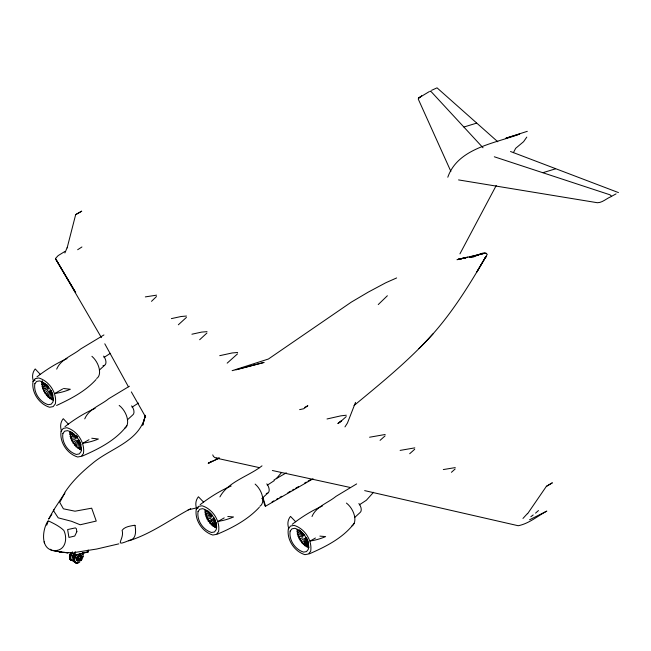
<?xml version="1.0" encoding="UTF-8"?>
<svg xmlns="http://www.w3.org/2000/svg" width="651" height="651" viewBox="0 0 651 651"><rect width="100%" height="100%" fill="white"/><g stroke="black" fill="none" stroke-linecap="round" stroke-linejoin="round"><path stroke-width="0.98" d="M205.96 513.81L205.911 516.813L211.494 517.179M298.028 534.43L297.995 536.432L302.65 536.733M50.135 390.592L49.801 398.624L51.641 399.071M78.193 440.328L77.86 448.36L80.626 449.044M215.318 520.531L214.993 527.538L213.821 525.943L213.683 523.087M307.451 539.15L307.077 547.157L305.905 545.562L305.718 541.754M83.125 556.768L83.125 554.302M145.263 415.932L145.36 415.281L142.707 425.225L145.263 415.932C139.192 441.899 110.426 448.091 92.426 463.431C82.156 471.788 72.375 481.008 65.043 492.107M205.618 511.564L205.203 514.477L211.331 516.341M212.316 522.607L212.055 524.494L213.186 526.513L214.879 519.417M297.702 531.183L297.295 534.097L303.415 535.96M304.538 541.282L304.139 544.114L305.27 546.132L306.963 539.036M53.952 509.619L53.732 511.019L58.191 517.838L71.553 521.305L80.179 524.771L96.258 521.052L91.677 508.187L75.003 511.198L63.399 508.813L59.737 502.385L64.962 492.758L53.952 509.619L48.63 519.091M46.726 525.194L48.296 520.816C53.707 523.437 59.493 526.236 63.839 530.435C67.444 537.759 65.987 549.314 56.434 550.526C40.15 551.779 41.827 530.459 47.824 521.182M49.484 390.942L48.028 397.175L50.762 398.274M77.534 440.686L76.086 446.912L78.812 448.018M67.134 247.909L75.679 214.61L81.668 211.209L75.679 214.61M205.366 510.4L204.837 512.223L211.966 515.942M56.694 369.125C60.738 359.165 72.855 355.438 80.667 348.969L103.94 334.94M84.744 418.87C88.796 408.909 100.913 405.174 108.725 398.713L129.411 386.238M219.916 496.908C228.143 481.577 248.942 476.207 261.995 465.839M312 516.528C316.044 506.568 328.169 502.841 335.981 496.371L356.667 483.905M546.36 486.362L552.227 482.887L546.36 486.362L527.587 513.745M73.807 556.084L73.303 557.476L73.954 557.093M79.316 555.97L79.886 555.262L79.886 556.019M355.519 402.383L347.455 423.012L344.965 426.901M211.461 520.043L210.387 522.72L211.412 525.097L214.325 519.278M64.897 252.962L67.086 247.754M447.798 177.227C457.995 148.005 494.744 143.456 519.693 134.049L505.933 138.183L527.31 131.323M51.844 514.29L48.939 518.774M48.426 391.218L46.367 395.393L48.109 396.369M76.891 440.117L74.426 445.138L76.167 446.114M306.824 538.068L303.496 544.716L302.471 542.34M496.241 185.494L459.94 253.849M513.387 152.676L515.673 148.306L523.591 141.682L526.789 137.101M126.88 425.73C115.756 440.401 98.561 449.011 82.042 456.196M354.136 523.388C343.012 538.06 325.809 546.669 309.298 553.855M73.954 555.327L73.303 555.71L73.954 554.888M73.815 556.768L73.815 557.582M77.615 558.037L77.941 557.191L77.282 557.573L77.803 558.119L78.104 557.329L77.493 558.086M78.934 556.393L79.259 555.547L78.608 555.921L79.121 556.467L79.43 555.685L78.82 556.442M80.26 556.507L80.586 555.661L79.927 556.044L80.447 556.589L80.748 555.799L80.138 556.564M80.26 558.273L80.586 557.427L79.927 557.809L80.447 558.355L80.748 557.565L80.138 558.322M418.918 348.602C446.114 322.44 466.344 290.289 485.141 257.845L476.841 271.963L487.273 254.313C482.594 249.927 475.108 258.333 469.884 257.43M276.26 478.713L281.444 472.667M373.528 492.286L366.375 500.237L359.352 504.834M96.071 379.525C85.362 391.357 70.853 398.819 56.58 405.483M259.301 507.3C247.86 519.653 232.562 527.758 217.214 534.235M48.166 389.697L44.87 393.359L47.303 395.108M75.565 440.174L72.928 443.103L75.361 444.853M527.53 513.468L522.965 518.448M214.382 518.269L209.736 523.347L208.89 520.678M306.466 537.889L301.82 542.967L300.974 540.297M432.996 333.89L431.556 335.395C408.112 361.272 380.9 383.317 354.063 405.516M156.476 296.547L151.496 301.34M186.406 317.428L178.341 324.792M206.945 333.019L199.654 339.741M237.542 353.859L227.166 363.152M378.239 304.578L387.369 295.749M99.343 370.11L104.559 365.325M127.401 419.846L132.617 415.069A6.73 3.89 60 0 0 131.632 405.85M261.824 498.568L267.789 493.108M354.649 517.512L359.873 512.728A6.73 3.89 60 0 0 358.88 503.508M338.577 423.02L341.205 421.091L337.91 423.475M341.002 421.262L346.226 416.607M380.07 440.353L385.091 435.869M409.699 453.723L414.72 449.247M451.428 472.309L455.155 468.98M535.545 513.126L538.475 510.555M36.92 376.896C46.197 369.711 56.279 363.331 67.053 358.62M64.978 426.641C74.255 419.447 84.337 413.076 95.111 408.364M200.15 504.68C209.687 497.291 220.062 490.764 231.178 486.004M292.234 524.299C301.511 517.114 311.593 510.734 322.367 506.022M530.842 516.748L533.193 514.941M135.066 525.674L134.757 525.219C130.599 526.041 124.675 526.545 122.095 530.353C124.878 539.549 112.501 547.524 129.386 540.314C136.474 539.402 135.961 530.825 135.034 525.634M338.072 423.402L341.205 421.091M110.369 353.33L104.038 357.432M138.427 403.067L132.096 407.168M274.291 480.617L267.268 485.207M77.656 249.724L81.928 246.973M48.548 388.256L43.601 391.137L45.79 393.09M35.121 380.111L33.404 381.095A19.758 14.965 25.1 0 1 35.211 368.946L40.37 374.455M62.651 388.972L54.953 393.416A19.758 6.364 -16.1 0 0 70.316 389.265L63.505 388.476M89 439.702L83.011 443.152A19.758 6.364 -16.1 0 0 98.374 439.01L91.767 438.237M74.556 553.985L74.027 554.644L74.556 554.693M73.791 555.954L73.262 556.613L73.791 556.662L73.612 555.808L73.042 556.515L73.954 556.654M190.71 508.659C170.163 519.563 151.081 533.975 128.621 540.867M198.384 507.788L196.675 508.781A19.758 14.818 23.4 0 1 198.417 496.77L203.625 502.173M273.981 479.958L286.294 472.846M224.213 517.887L218.223 521.337A19.758 6.022 -16.9 0 0 233.522 516.984L227.809 516.495M272.037 501.897L273.794 500.879M276.431 499.358L278.197 498.34M279.954 497.323L281.712 496.306M287.864 492.758L290.501 491.228M292.258 490.219L294.024 489.202M295.782 488.185L298.418 486.663M304.57 483.107L306.328 482.09M308.094 481.081L310.73 479.559M262.589 497.991L265.006 505.957L265.567 506.201L313.058 478.786M315.442 538.003L310.307 540.965A19.758 6.022 -16.9 0 0 325.606 536.603L319.893 536.115M213.194 518.489L208.222 521.329L207.628 518.456M305.278 538.108L300.306 540.948L299.712 538.076M212.755 454.894C213.365 457.808 216.767 458.532 219.314 458.068L208.279 463.252L211.77 461.258M64.872 251.481L58.151 255.615L55.408 258.561L75.679 292.576L55.522 258.699L101.426 337.649M611.468 196.366L616.049 193.884M429.261 91.62L418.862 97.878L418.251 99.066L450.874 171.408M611.216 196.594C606.642 198.311 602.557 202.673 597.455 202.738L458.548 179.912M304.424 407.55L307.842 405.728L303.708 408.73L299.631 409.634M431.54 90.343L437.041 87.844L497.803 141.78M529.564 519.767L546.832 511.108C537.457 516.113 528.815 523.713 518.196 525.731L364.65 490.618M208.279 463.252L219.159 458.133M396.638 277.944L385.897 282.705L368.271 292.112L351.304 302.137L268.407 359.026L232.147 370.671L264.094 362.428L236.223 369.768M463.943 127.018L476.491 123.177M542.999 172.661L555.547 168.821M327.014 418.975L340.831 415.851L346.316 415.224M86.103 552.243L88.202 551.958L88.145 549.973M88.202 551.958L75.329 555.148L74.564 555.059L74.491 553.244M484.189 253.304L469.273 257.235L484.132 253.345L457.409 259.554M118.832 543.854L96.747 549.021L73.88 552.609M79.178 554.017L85.436 552.43M219.729 355.674L232.195 352.956L237.631 352.476M456.978 259.725L467.711 257.186M457.604 259.578L467.019 257.348M188.139 509.879L196.651 507.878M457.523 259.562L466.262 257.593L457.71 259.505M48.369 387.548L42.608 388.818L44.504 390.885M77.388 437.073L70.666 438.562L72.562 440.621M74.564 555.059L78.283 554.245M145.319 296.897L156.565 295.163M171.376 318.624L181.059 316.516L186.495 316.044M191.907 334.215L201.59 332.108L207.026 331.636M210.786 518.302L206.928 519.124L206.636 516.137M302.87 537.921L299.021 538.743L298.719 535.757M369.573 437.228L385.18 434.494M400.121 450.402L414.809 447.864M443.315 469.566L455.244 467.605M72.367 552.748L62.195 552.455L54.302 550.583L62.195 552.455M48.434 386.881L41.933 386.491L43.487 388.566L45.383 388.842M77.42 436.675L69.991 436.235L71.545 438.31M53.431 399.828L51.608 399.681L50.615 390.934M81.481 449.564L79.666 449.426L78.673 440.678M52.983 550.689L68.095 552.878L63.725 552.365M59.737 551.877L61.731 552.121M350.531 487.55L272.362 470.502M216.205 458.109L259.562 467.678M47.71 386.067L41.599 384.245L42.779 386.238L44.545 386.954M76.647 436.072L69.657 433.989L70.837 435.983M494.321 156.785L610.02 194.812L611.615 196.374M618.45 192.582L510.514 151.504M47.848 385.392L41.615 382.17L42.413 383.984L44.813 385.53M74.124 434.209L69.673 431.906L70.471 433.721L72.871 435.275M304.05 535.57L296.921 531.843L297.458 530.02A13.411 7.747 60 0 0 300.184 539.41M296.905 529.743L303.984 534.984M204.821 510.124L211.9 515.364M42.396 381.885L44.512 383.764M70.454 431.629L73.278 434.136M73.848 442.835L71.659 440.882L77.428 437.513L76.094 435.91M299.273 529.857L304.676 535.106M207.864 510.889L211.909 514.827M295.709 521.801L290.501 516.389A19.758 14.818 23.4 0 0 288.759 528.4M68.428 424.2L63.269 418.683A19.758 14.965 25.1 0 0 61.463 430.832M483.026 147.777L430.986 91.449L430.205 91.091L430.205 91.636M50.453 549.224L51.413 550.339M128.426 386.775L104.787 343.793M131.339 391.902L145.653 417.039M79.267 440.263L81.017 444.804M51.209 390.527L52.959 395.059M263.028 497.828L265.567 506.201M306.157 537.685L306.824 539.598M214.073 518.058L214.74 519.978M44.122 541.811L44.471 543.072M78.909 440.019L81.44 450.061M51.079 391.194L53.382 400.316M306.955 542.918L307.711 546.628L308.851 547.76L308.102 540.965M214.871 523.298L215.627 527.001M216.124 522.314L216.661 527.164M75.329 555.148L75.199 551.657M119.182 405.418A14.176 8.186 60 0 1 127.157 417.877A14.176 8.186 60 0 1 124.707 428.228M81.489 449.695A13.411 7.747 60 0 1 79.642 448.832M76.012 445.902A13.411 7.747 60 0 1 72.928 441.752M72.513 440.996A13.411 7.747 60 0 1 70.153 432.402M103.574 356.105A6.73 3.89 60 0 1 105.942 362.599A6.73 3.89 60 0 1 103.013 365.626M91.913 356.309A14.176 8.186 60 0 1 99.212 368.645A14.176 8.186 60 0 1 96.649 378.483M51.584 399.096A13.411 7.747 60 0 1 42.274 380.632M72.774 560.82A5.965 3.442 -60 0 1 72.774 552.382M71.512 560.088A5.965 3.442 -60 0 1 70.642 552.927M71.643 560.161A5.965 3.442 -60 0 1 70.764 553M72.912 560.202A5.965 3.442 -60 0 1 71.895 560.308M71.016 560.039A5.965 3.442 -60 0 1 71.016 553.147M72.652 560.747A5.965 3.442 -60 0 1 72.652 552.308M73.286 560.421A5.965 3.442 -60 0 1 70.202 558.143A5.965 3.442 -60 0 1 72.269 552.089M73.417 560.495A5.965 3.442 -60 0 1 70.324 558.216A5.965 3.442 -60 0 1 72.399 552.162M73.034 560.275A5.965 3.442 -60 0 1 71.146 553.22M73.164 560.348A5.965 3.442 -60 0 1 71.268 553.293M70.894 559.966A5.965 3.442 -60 0 1 70.894 553.073M73.408 558.802A3.703 2.14 -60 0 1 74.58 553.065M73.327 558.224A3.247 1.872 -60 0 1 73.807 553.789M75.37 562.318A5.965 3.442 -60 0 1 74.499 555.157M82.4 553.065A5.965 3.442 -60 0 1 82.815 553.993M81.725 559.331A5.965 3.442 -60 0 1 80.854 560.609M78.747 562.48A5.965 3.442 -60 0 1 74.67 561.219A5.965 3.442 -60 0 1 76.631 554.603M82.27 552.992A5.965 3.442 -60 0 1 82.693 553.92M77.526 562.871A5.965 3.442 -60 0 1 74.434 560.584A5.965 3.442 -60 0 1 76.509 554.538M82.522 553.138A5.965 3.442 -60 0 1 82.946 554.066M82.946 556.589A5.965 3.442 -60 0 1 80.976 560.682M79.959 561.756A5.965 3.442 -60 0 1 74.971 561.797A5.965 3.442 -60 0 1 76.761 554.676M77.396 562.798A5.965 3.442 -60 0 1 74.312 560.511A5.965 3.442 -60 0 1 76.379 554.465M75.622 562.464A5.965 3.442 -60 0 1 74.751 555.303M75.5 562.391A5.965 3.442 -60 0 1 74.621 555.23M75.874 562.602A5.965 3.442 -60 0 1 75.003 555.449M76.126 562.749A5.965 3.442 -60 0 1 76.126 554.318M76.004 562.676A5.965 3.442 -60 0 1 75.125 555.523M346.438 503.085A14.176 8.186 60 0 1 354.404 515.535A14.176 8.186 60 0 1 351.963 525.886M308.745 547.353A13.411 7.747 60 0 1 300.632 540.151M255.135 484.092A14.176 8.186 60 0 1 262.443 496.42A14.176 8.186 60 0 1 259.879 506.266M266.796 483.888A6.73 3.89 60 0 1 269.172 490.374A6.73 3.89 60 0 1 266.243 493.409M216.661 527.733A13.411 7.747 60 0 1 206.587 516.642M206.041 515.055A13.411 7.747 60 0 1 205.439 512.215M33.046 381.405C31.232 392.268 39.15 404.157 49.614 407.257L53.17 406.606L55.359 403.832C57.174 392.968 49.256 381.079 38.791 377.979L35.235 378.63L33.046 381.405M34.845 383.691C33.372 392.529 39.809 402.188 48.312 404.71L51.209 404.181L52.991 401.927C54.464 393.09 48.028 383.423 39.516 380.908L36.627 381.429L34.845 383.691M61.104 431.149C59.29 442.013 67.208 453.893 77.672 456.994L81.229 456.351L83.418 453.576C85.232 442.704 77.314 430.824 66.85 427.723L63.293 428.374L61.104 431.149M62.903 433.428C61.43 442.265 67.867 451.932 76.37 454.447L79.267 453.926L81.049 451.664C82.522 442.826 76.086 433.167 67.574 430.645L64.685 431.174L62.903 433.428M196.268 509.188C194.462 520.051 202.371 531.932 212.836 535.032L216.392 534.39L218.59 531.615C220.396 520.743 212.486 508.862 202.022 505.762L198.465 506.413L196.268 509.188M198.067 511.466C196.594 520.304 203.031 529.971 211.542 532.485L214.431 531.965L216.213 529.702C217.686 520.865 211.25 511.206 202.746 508.683L199.849 509.212L198.067 511.466M288.352 528.807C286.546 539.671 294.455 551.56 304.92 554.66L308.484 554.009L310.673 551.234C312.48 540.371 304.57 528.482 294.106 525.381L290.549 526.032L288.352 528.807M290.151 531.094C288.678 539.923 295.115 549.59 303.626 552.113L306.515 551.584L308.305 549.33C309.77 540.493 303.342 530.825 294.83 528.303L291.933 528.832L290.151 531.094M73.994 554.058L73.994 554.823L74.564 554.115L73.994 554.058M77.217 558.33L77.217 559.087L77.786 558.379L77.217 558.33M77.982 556.361L77.982 557.118L78.551 556.41L77.982 556.361M77.42 558.46L77.42 559.16L77.949 558.509L77.42 558.46M78.185 556.491L78.185 557.191L78.714 556.54L78.185 556.491M77.982 559.412L77.982 560.177L78.551 559.469L77.982 559.412M78.185 559.543L78.185 560.251L78.714 559.591L78.185 559.543M79.715 555.612L79.715 556.312L80.236 555.653L79.715 555.612M79.512 558.534L79.512 559.29L80.081 558.582L79.512 558.534M80.268 556.564L80.268 557.329L80.838 556.621L80.268 556.564M79.715 558.664L79.715 559.364L80.236 558.713L79.715 558.664M80.472 556.695L80.472 557.402L81.001 556.743L80.472 556.695M76.851 531.68L74.751 536.025L68.933 537.433L67.623 529.564L75.394 527.888L76.322 528.661L76.851 531.68M486.305 256.461L484.808 258.439L486.33 256.396M73.815 555.002L73.514 555.791L74.124 555.433L73.815 555.002M77.615 558.924L77.282 559.77L77.941 559.396L77.615 558.924M77.803 559.063L77.493 559.852L78.104 559.502L77.803 559.063M78.934 559.046L78.608 559.893L79.259 559.51L78.934 559.046M79.121 559.185L78.82 559.966L79.43 559.616L79.121 559.185M421.628 96.031L418.414 98.252L421.628 96.031M486.199 253.32L484.336 253.296L486.224 253.329M79.528 559.933A3.247 1.872 -60 0 0 80.553 554.904A3.247 1.872 -60 0 0 76.72 558.314A3.247 1.872 -60 0 0 79.528 559.933M79.927 560.43A3.703 2.14 -60 0 0 81.098 554.693A3.703 2.14 -60 0 0 76.712 558.574A3.703 2.14 -60 0 0 79.927 560.43"/></g></svg>
